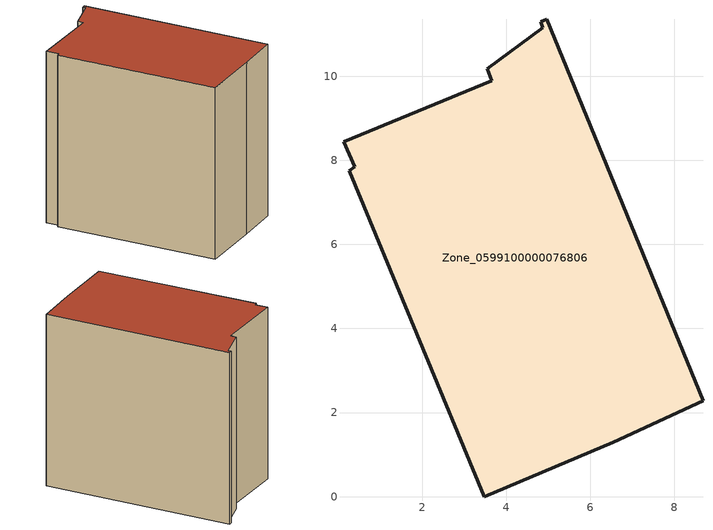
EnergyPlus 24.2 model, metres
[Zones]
Zone_0599100000076806
 floor ground (C_G): 8.68,2.28 6.54,1.29 3.48,0 0.26,7.75 0.4,7.85 0.13,8.44 3.66,9.89 3.54,10.17 4.88,11.16 4.82,11.29 4.97,11.35 z0
 wall outside (C_F): 8.68,2.28 4.97,11.35 4.82,11.29 4.88,11.16 3.54,10.17 3.66,9.89 0.13,8.44 0.4,7.85 0.26,7.75 3.48,0 6.54,1.29 8.68,2.28 z0:8.89
 roof outside (C_R): 6.54,1.29 8.68,2.28 4.97,11.35 4.82,11.29 4.88,11.16 3.54,10.17 3.66,9.89 0.13,8.44 0.4,7.85 0.26,7.75 3.48,0 z8.89
[BUILDING]
Pand.0599100000076806: North Axis=0; Terrain=City; Loads Convergence Tolerance Value=0.04; Temperature Convergence Tolerance Value=0.4; Solar Distribution=FullExterior; Maximum Number of Warmup Days=25; Minimum Number of Warmup Days=1
[Site:Location]
Rotterdam.The.Hague.AP_ZH_NLD Design_Conditions: Latitude=51.96; Longitude=4.45; Time Zone=1; Elevation=-4.5
[SITE:GROUNDTEMPERATURE:BUILDINGSURFACE]
18, 18, 18, 18, 18, 18, 18, 18, 18, 18, 18, 18
[MATERIAL] Thermal Absorptance=0.9; Solar Absorptance=0.7; Visible Absorptance=0.7
Name | Roughness | Thickness | Conductivity | Density | Specific Heat
G.TC.1975-1991 | MediumSmooth | 0.15 | 0.288461 | 540 | 1210
F.TC.1975-1991 | Rough | 0.3 | 0.230769 | 1920 | 840
R.TC.1975-1991 | MediumRough | 0.2 | 0.153846 | 1500 | 1000
[CONSTRUCTION]
C_G: G.TC.1975-1991
C_F: F.TC.1975-1991
C_R: R.TC.1975-1991
[ZONE]
Zone_0599100000076806: Type=1; Multiplier=1; Ceiling Height=Autocalculate; Volume=Autocalculate; Floor Area=autocalculate; Part of Total Floor Area=Yes
[ZONEINFILTRATION:DESIGNFLOWRATE]
Infil_Zone_0599100000076806: Zone or ZoneList or Space or SpaceList=Zone_0599100000076806; Schedule=AlwaysOn; Design Flow Rate Calculation Method=Flow/Area; Flow Rate per Floor Area=0.003; Constant Term Coefficient=1; Temperature Term Coefficient=0; Velocity Term Coefficient=0; Velocity Squared Term Coefficient=0
[HVACTEMPLATE:ZONE:IDEALLOADSAIRSYSTEM]
Zone_0599100000076806: Maximum Heating Supply Air Temperature=50; Minimum Cooling Supply Air Temperature=13; Maximum Heating Supply Air Humidity Ratio=0.0156; Minimum Cooling Supply Air Humidity Ratio=0.0077; Heating Limit=NoLimit; Cooling Limit=NoLimit; Dehumidification Control Type=ConstantSensibleHeatRatio; Cooling Sensible Heat Ratio=0.7; Dehumidification Setpoint=60; Humidification Control Type=None; Humidification Setpoint=30; Outdoor Air Method=None; Outdoor Air Flow Rate per Person=0.00944; Outdoor Air Flow Rate per Zone Floor Area=0; Outdoor Air Flow Rate per Zone=0; Demand Controlled Ventilation Type=None; Outdoor Air Economizer Type=NoEconomizer; Heat Recovery Type=None; Sensible Heat Recovery Effectiveness=0.7; Latent Heat Recovery Effectiveness=0.65
[ZONECONTROL:THERMOSTAT]
ThermostatControl_Zone_0599100000076806: Zone or ZoneList=Zone_0599100000076806; Control Type Schedule=DualSetpointControlType; Control 1=Thermostat_Zone_0599100000076806; Temperature Difference Between Cutout And Setpoint=0
[THERMOSTATSETPOINT:DUALSETPOINT]
Thermostat_Zone_0599100000076806: Heating Setpoint Temperature Schedule=HeatingSetpoint_Zone_0599100000076806; Cooling Setpoint Temperature Schedule=CoolingSetpoint_Zone_0599100000076806
[SCHEDULE:COMPACT]
HeatingSetpoint_Zone_0599100000076806: Through: 12/31, For: AllDays, Until: 24:00, 21
CoolingSetpoint_Zone_0599100000076806: Through: 12/31, For: AllDays, Until: 24:00, 24
DualSetpointControlType: Through: 12/31, For: AllDays, Until: 24:00, 4
AlwaysOn: Through: 12/31, For: AllDays, Until: 24:00, 1
